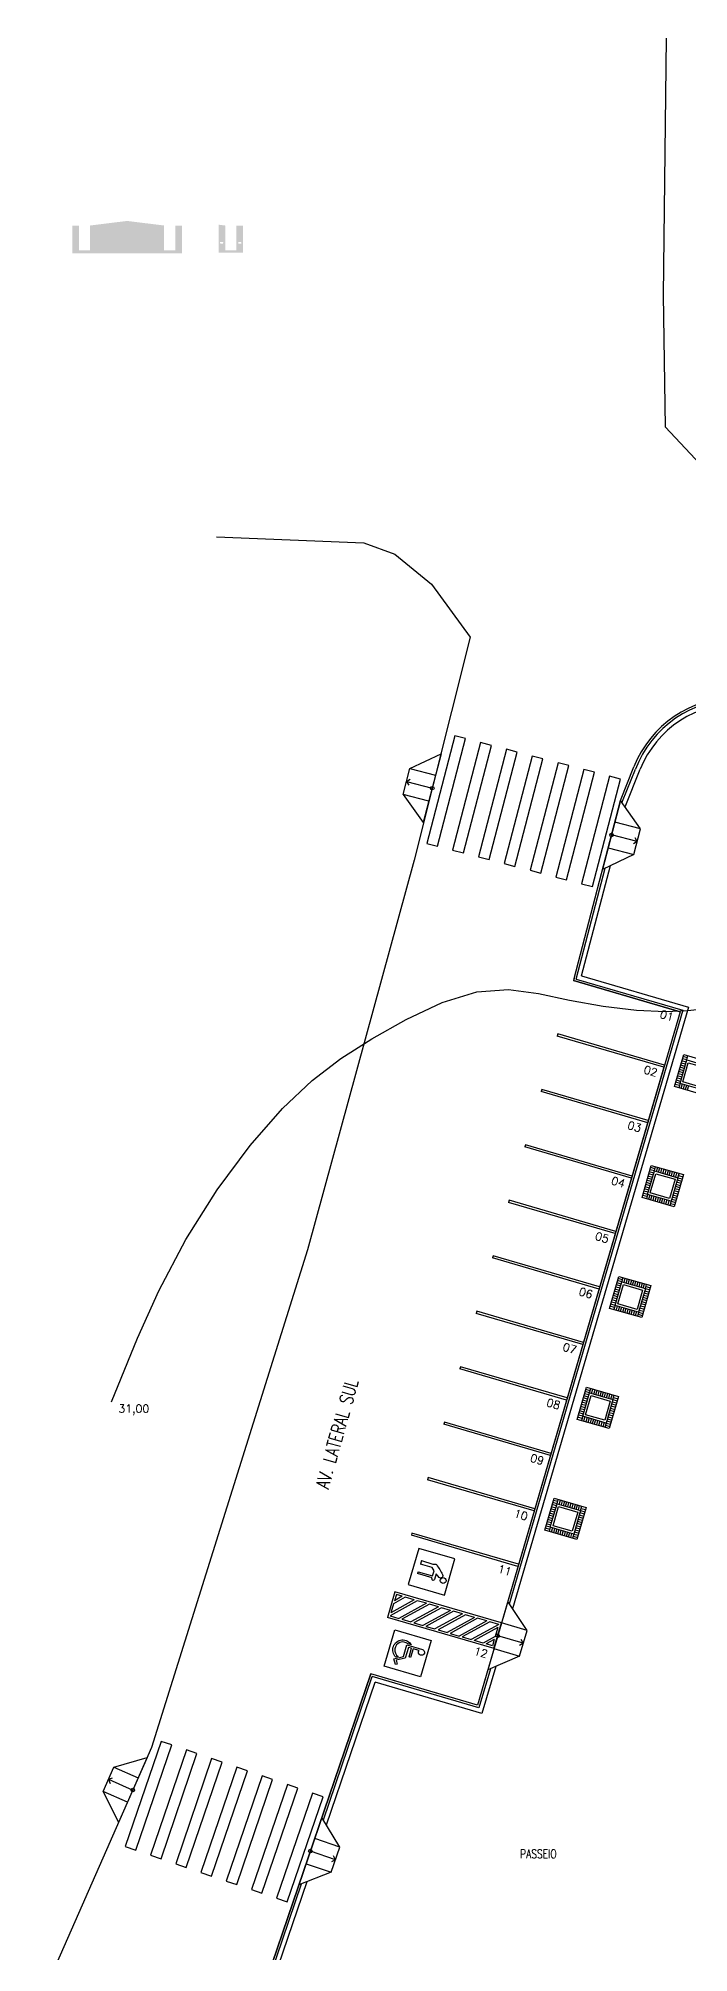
# Model space of a CAD drawing. Header units: inches. Extents: x 462047 to 462370, y 9198028 to 9198209.
# Drawn here: x 462101.7 to 462131, y 9198122.9 to 9198209 of the extents above; entities that cross this region are included whole.
import ezdxf
from ezdxf.enums import TextEntityAlignment as Align

# ---------------------------------------------------------------- set-up
doc = ezdxf.new("R2010")
doc.units = ezdxf.units.IN
doc.header["$MEASUREMENT"] = 0
doc.linetypes.add('CONTINU', pattern=[0])
doc.linetypes.add('CONTINUO', pattern=[0])
for name, color, linetype in [('I-AGUA QUENTE', 190, 'Continuous'), ('I-ARQ', 8, 'Continuous'), ('I-CURVANIVEL', 55, 'CONTINU'), ('I-NORMO_ARQ', 8, 'Continuous')]:
    doc.layers.add(name, color=color, linetype=linetype)
doc.styles.add('COTA200', font='ROMANS.SHX')
doc.styles.add('COTA250', font='ROMANS.SHX')
doc.styles.add('ROMANS', font='romans.shx', dxfattribs={"width": 0.75, "height": 0.1})
pattern_1 = [(45, (0, 0), (4e-19, 0.00353553390593274), [0.0025, -0.0025]), (45, (-0.000663, 0.000663), (4e-19, 0.00353553390593274), [0.0025, -0.0025]), (45, (-0.0013258, 0.0013258), (4e-19, 0.00353553390593274), [0.0025, -0.0025]), (135, (-0.0013258, 0.0017678), (-0.00353553390593274, 7e-19), [0.0025, -0.0025]), (135, (-0.000663, 0.0024307), (-0.00353553390593274, 7e-19), [0.0025, -0.0025]), (135, (2e-19, 0.0030936), (-0.00353553390593274, 7e-19), [0.0025, -0.0025])]

# ---------------------------------------------------------------- blocks, each defined once
blk = doc.blocks.new('MARACANAÚ')
at = {"layer": 'I-ARQ'}
for p, q in [((543209.883, 9574048.015), (543210.298, 9574049.456)), ((543209.883, 9574048.015), (543210.298, 9574049.456)), ((543210.13, 9574048.152), (543210.435, 9574049.209)), ((543210.254, 9574048.22), (543210.503, 9574049.085)), ((543211.739, 9574049.041), (543211.324, 9574047.6)), ((543211.739, 9574049.041), (543211.324, 9574047.6)), ((543206.351, 9574043.419), (543207.756, 9574048.223)), ((543207.756, 9574048.223), (543234.822, 9574040.308)), ((543210.13, 9574048.152), (543209.938, 9574048.207)), ((543210.034, 9574048.18), (543209.979, 9574047.987)), ((543210.13, 9574048.152), (543210.075, 9574047.96)), ((543211.187, 9574047.847), (543210.13, 9574048.152)), ((543210.226, 9574048.124), (543210.171, 9574047.932)), ((543211.119, 9574047.971), (543210.254, 9574048.22)), ((543211.368, 9574048.836), (543211.119, 9574047.971)), ((543211.492, 9574048.904), (543211.187, 9574047.847)), ((543211.27, 9574048.135), (543211.463, 9574048.08)), ((543211.298, 9574048.231), (543211.49, 9574048.176)), ((543206.488, 9574043.176), (543207.891, 9574047.975)), ((543206.556, 9574043.052), (543207.959, 9574047.851)), ((543207.959, 9574047.851), (543206.556, 9574043.052)), ((543207.891, 9574047.975), (543234.606, 9574040.163)), ((543207.959, 9574047.851), (543239.153, 9574038.729)), ((543211.324, 9574047.6), (543209.883, 9574048.015)), ((543211.324, 9574047.6), (543209.883, 9574048.015)), ((543210.322, 9574048.096), (543210.267, 9574047.904)), ((543210.419, 9574048.069), (543210.363, 9574047.877)), ((543210.515, 9574048.041), (543210.459, 9574047.849)), ((543210.611, 9574048.013), (543210.555, 9574047.821)), ((543210.707, 9574047.986), (543210.651, 9574047.793)), ((543210.803, 9574047.958), (543210.748, 9574047.766)), ((543210.899, 9574047.93), (543210.844, 9574047.738)), ((543210.995, 9574047.903), (543210.94, 9574047.71)), ((543211.091, 9574047.875), (543211.036, 9574047.683)), ((543211.187, 9574047.847), (543211.132, 9574047.655)), ((543211.187, 9574047.847), (543211.379, 9574047.792)), ((543211.215, 9574047.943), (543211.407, 9574047.888)), ((543211.283, 9574047.819), (543211.228, 9574047.627)), ((543211.243, 9574048.039), (543211.435, 9574047.984)), ((543214.874, 9574046.556), (543215.289, 9574047.997)), ((543214.874, 9574046.556), (543215.289, 9574047.997)), ((543215.287, 9574047.269), (543215.095, 9574047.324)), ((543215.287, 9574047.269), (543215.095, 9574047.324)), ((543215.121, 9574046.692), (543215.426, 9574047.749)), ((543215.121, 9574046.692), (543215.426, 9574047.749)), ((543215.315, 9574047.365), (543215.123, 9574047.42)), ((543215.343, 9574047.461), (543215.151, 9574047.516)), ((543215.371, 9574047.557), (543215.178, 9574047.612)), ((543215.398, 9574047.653), (543215.206, 9574047.709)), ((543215.426, 9574047.749), (543215.234, 9574047.805)), ((543215.245, 9574046.761), (543215.494, 9574047.625)), ((543215.289, 9574047.997), (543216.73, 9574047.581)), ((543215.289, 9574047.997), (543216.73, 9574047.581)), ((543215.33, 9574047.777), (543215.385, 9574047.969)), ((543215.426, 9574047.749), (543215.481, 9574047.941)), ((543215.426, 9574047.749), (543216.483, 9574047.445)), ((543215.426, 9574047.749), (543216.483, 9574047.445)), ((543215.494, 9574047.625), (543216.359, 9574047.376)), ((543215.522, 9574047.722), (543215.577, 9574047.914)), ((543215.618, 9574047.694), (543215.673, 9574047.886)), ((543215.714, 9574047.666), (543215.77, 9574047.858)), ((543215.81, 9574047.638), (543215.866, 9574047.831)), ((543215.906, 9574047.611), (543215.962, 9574047.803)), ((543216.002, 9574047.583), (543216.058, 9574047.775)), ((543216.099, 9574047.555), (543216.154, 9574047.748)), ((543216.359, 9574047.376), (543216.11, 9574046.511)), ((543216.483, 9574047.445), (543216.178, 9574046.388)), ((543216.483, 9574047.445), (543216.178, 9574046.388)), ((543216.195, 9574047.528), (543216.25, 9574047.72)), ((543216.291, 9574047.5), (543216.346, 9574047.692)), ((543216.73, 9574047.581), (543216.315, 9574046.14)), ((543216.73, 9574047.581), (543216.315, 9574046.14)), ((543216.387, 9574047.472), (543216.442, 9574047.664)), ((543216.427, 9574047.252), (543216.62, 9574047.197)), ((543216.455, 9574047.349), (543216.647, 9574047.293)), ((543216.483, 9574047.445), (543216.538, 9574047.637)), ((543216.483, 9574047.445), (543216.675, 9574047.389)), ((543216.579, 9574047.417), (543216.634, 9574047.609)), ((543210.359, 9574047.149), (543208.956, 9574042.35)), ((543210.455, 9574047.121), (543209.052, 9574042.322)), ((543210.352, 9574047.152), (543239.153, 9574038.729)), ((543210.359, 9574047.149), (543210.455, 9574047.121)), ((543212.854, 9574046.42), (543211.451, 9574041.621)), ((543212.95, 9574046.392), (543211.547, 9574041.593)), ((543216.315, 9574046.14), (543214.874, 9574046.556)), ((543216.315, 9574046.14), (543214.874, 9574046.556)), ((543215.121, 9574046.692), (543214.929, 9574046.748)), ((543215.149, 9574046.788), (543214.957, 9574046.844)), ((543215.025, 9574046.72), (543214.97, 9574046.528)), ((543215.177, 9574046.884), (543214.984, 9574046.94)), ((543215.204, 9574046.981), (543215.012, 9574047.036)), ((543215.232, 9574047.077), (543215.04, 9574047.132)), ((543215.121, 9574046.692), (543215.066, 9574046.5)), ((543215.26, 9574047.173), (543215.068, 9574047.228)), ((543216.178, 9574046.388), (543215.121, 9574046.692)), ((543216.178, 9574046.388), (543215.121, 9574046.692)), ((543215.217, 9574046.665), (543215.162, 9574046.472)), ((543216.11, 9574046.511), (543215.245, 9574046.761)), ((543215.313, 9574046.637), (543215.258, 9574046.445)), ((543215.41, 9574046.609), (543215.354, 9574046.417)), ((543215.506, 9574046.582), (543215.45, 9574046.389)), ((543215.602, 9574046.554), (543215.546, 9574046.362)), ((543215.698, 9574046.526), (543215.642, 9574046.334)), ((543215.794, 9574046.498), (543215.738, 9574046.306)), ((543215.89, 9574046.471), (543215.835, 9574046.279)), ((543215.986, 9574046.443), (543215.931, 9574046.251)), ((543216.082, 9574046.415), (543216.027, 9574046.223)), ((543216.178, 9574046.388), (543216.123, 9574046.195)), ((543216.178, 9574046.388), (543216.37, 9574046.332)), ((543216.206, 9574046.484), (543216.398, 9574046.428)), ((543216.234, 9574046.58), (543216.426, 9574046.524)), ((543216.261, 9574046.676), (543216.453, 9574046.621)), ((543216.289, 9574046.772), (543216.481, 9574046.717)), ((543216.317, 9574046.868), (543216.509, 9574046.813)), ((543216.344, 9574046.964), (543216.537, 9574046.909)), ((543216.344, 9574046.964), (543216.537, 9574046.909)), ((543216.372, 9574047.06), (543216.564, 9574047.005)), ((543216.4, 9574047.156), (543216.592, 9574047.101)), ((543219.865, 9574045.096), (543220.28, 9574046.537)), ((543219.865, 9574045.096), (543220.28, 9574046.537)), ((543220.28, 9574046.537), (543221.721, 9574046.122)), ((543220.28, 9574046.537), (543221.721, 9574046.122)), ((543220.321, 9574046.317), (543220.376, 9574046.51)), ((543220.417, 9574046.29), (543220.472, 9574046.482)), ((543220.513, 9574046.262), (543220.568, 9574046.454)), ((543220.609, 9574046.234), (543220.664, 9574046.427)), ((543220.705, 9574046.207), (543220.761, 9574046.399)), ((543215.35, 9574045.69), (543213.947, 9574040.891)), ((543215.35, 9574045.69), (543213.947, 9574040.891)), ((543215.446, 9574045.662), (543214.043, 9574040.863)), ((543215.446, 9574045.662), (543214.043, 9574040.863)), ((543216.274, 9574046.36), (543216.219, 9574046.168)), ((543220.195, 9574045.521), (543220.003, 9574045.576)), ((543220.223, 9574045.617), (543220.031, 9574045.673)), ((543220.251, 9574045.713), (543220.059, 9574045.769)), ((543220.278, 9574045.809), (543220.086, 9574045.865)), ((543220.278, 9574045.809), (543220.086, 9574045.865)), ((543220.112, 9574045.233), (543220.417, 9574046.29)), ((543220.112, 9574045.233), (543220.417, 9574046.29)), ((543220.306, 9574045.905), (543220.114, 9574045.961)), ((543220.334, 9574046.002), (543220.142, 9574046.057)), ((543220.362, 9574046.098), (543220.169, 9574046.153)), ((543220.389, 9574046.194), (543220.197, 9574046.249)), ((543220.417, 9574046.29), (543220.225, 9574046.345)), ((543220.236, 9574045.301), (543220.485, 9574046.166)), ((543220.417, 9574046.29), (543221.474, 9574045.985)), ((543220.417, 9574046.29), (543221.474, 9574045.985)), ((543220.485, 9574046.166), (543221.35, 9574045.917)), ((543220.801, 9574046.179), (543220.857, 9574046.371)), ((543220.897, 9574046.151), (543220.953, 9574046.343)), ((543220.993, 9574046.124), (543221.049, 9574046.316)), ((543221.09, 9574046.096), (543221.145, 9574046.288)), ((543221.35, 9574045.917), (543221.101, 9574045.052)), ((543221.474, 9574045.985), (543221.169, 9574044.928)), ((543221.474, 9574045.985), (543221.169, 9574044.928)), ((543221.186, 9574046.068), (543221.241, 9574046.26)), ((543221.282, 9574046.041), (543221.337, 9574046.233)), ((543221.721, 9574046.122), (543221.306, 9574044.681)), ((543221.721, 9574046.122), (543221.306, 9574044.681)), ((543221.363, 9574045.601), (543221.555, 9574045.545)), ((543221.378, 9574046.013), (543221.433, 9574046.205)), ((543221.391, 9574045.697), (543221.583, 9574045.641)), ((543221.418, 9574045.793), (543221.611, 9574045.738)), ((543221.446, 9574045.889), (543221.638, 9574045.834)), ((543221.474, 9574045.985), (543221.529, 9574046.177)), ((543221.474, 9574045.985), (543221.666, 9574045.93)), ((543221.57, 9574045.957), (543221.625, 9574046.15)), ((543197.489, 9574045.163), (543197.363, 9574044.679)), ((543197.363, 9574044.679), (543202.201, 9574043.419)), ((543202.327, 9574043.902), (543197.489, 9574045.163)), ((543217.845, 9574044.96), (543216.442, 9574040.161)), ((543217.941, 9574044.932), (543216.538, 9574040.133)), ((543221.306, 9574044.681), (543219.865, 9574045.096)), ((543221.306, 9574044.681), (543219.865, 9574045.096)), ((543220.112, 9574045.233), (543219.92, 9574045.288)), ((543220.14, 9574045.329), (543219.948, 9574045.384)), ((543220.016, 9574045.261), (543219.961, 9574045.068)), ((543220.168, 9574045.425), (543219.975, 9574045.48)), ((543220.112, 9574045.233), (543220.057, 9574045.041)), ((543221.169, 9574044.928), (543220.112, 9574045.233)), ((543221.169, 9574044.928), (543220.112, 9574045.233)), ((543220.208, 9574045.205), (543220.153, 9574045.013)), ((543221.101, 9574045.052), (543220.236, 9574045.301)), ((543220.304, 9574045.177), (543220.249, 9574044.985)), ((543220.401, 9574045.15), (543220.345, 9574044.958)), ((543220.497, 9574045.122), (543220.441, 9574044.93)), ((543220.593, 9574045.094), (543220.537, 9574044.902)), ((543220.689, 9574045.067), (543220.633, 9574044.874)), ((543220.785, 9574045.039), (543220.729, 9574044.847)), ((543220.881, 9574045.011), (543220.826, 9574044.819)), ((543220.977, 9574044.984), (543220.922, 9574044.791)), ((543221.073, 9574044.956), (543221.018, 9574044.764)), ((543221.169, 9574044.928), (543221.114, 9574044.736)), ((543221.169, 9574044.928), (543221.361, 9574044.873)), ((543221.197, 9574045.024), (543221.389, 9574044.969)), ((543221.265, 9574044.9), (543221.21, 9574044.708)), ((543221.225, 9574045.12), (543221.417, 9574045.065)), ((543221.252, 9574045.216), (543221.444, 9574045.161)), ((543221.28, 9574045.313), (543221.472, 9574045.257)), ((543221.308, 9574045.409), (543221.5, 9574045.353)), ((543221.335, 9574045.505), (543221.528, 9574045.449)), ((543221.335, 9574045.505), (543221.528, 9574045.449)), ((543224.856, 9574043.637), (543225.271, 9574045.078)), ((543224.856, 9574043.637), (543225.271, 9574045.078)), ((543225.103, 9574043.773), (543225.408, 9574044.83)), ((543225.103, 9574043.773), (543225.408, 9574044.83)), ((543225.352, 9574044.638), (543225.16, 9574044.693)), ((543225.38, 9574044.734), (543225.188, 9574044.79)), ((543225.408, 9574044.83), (543225.216, 9574044.886)), ((543225.227, 9574043.842), (543225.476, 9574044.706)), ((543225.271, 9574045.078), (543226.712, 9574044.662)), ((543225.271, 9574045.078), (543226.712, 9574044.662)), ((543225.312, 9574044.858), (543225.367, 9574045.05)), ((543225.408, 9574044.83), (543225.463, 9574045.022)), ((543225.408, 9574044.83), (543226.465, 9574044.526)), ((543225.408, 9574044.83), (543226.465, 9574044.526)), ((543225.476, 9574044.706), (543226.341, 9574044.457)), ((543225.504, 9574044.803), (543225.559, 9574044.995)), ((543225.6, 9574044.775), (543225.655, 9574044.967)), ((543225.696, 9574044.747), (543225.752, 9574044.939)), ((543225.792, 9574044.719), (543225.848, 9574044.912)), ((543225.888, 9574044.692), (543225.944, 9574044.884)), ((543225.984, 9574044.664), (543226.04, 9574044.856)), ((543226.08, 9574044.636), (543226.136, 9574044.829)), ((543226.177, 9574044.609), (543226.232, 9574044.801)), ((543226.273, 9574044.581), (543226.328, 9574044.773)), ((543226.369, 9574044.553), (543226.424, 9574044.745)), ((543226.465, 9574044.526), (543226.52, 9574044.718)), ((543226.561, 9574044.498), (543226.616, 9574044.69)), ((543197.186, 9574044.002), (543197.06, 9574043.518)), ((543202.025, 9574042.741), (543197.186, 9574044.002)), ((543202.201, 9574043.419), (543202.327, 9574043.902)), ((543220.341, 9574044.23), (543218.938, 9574039.431)), ((543220.437, 9574044.202), (543219.033, 9574039.403)), ((543225.103, 9574043.773), (543224.911, 9574043.829)), ((543225.131, 9574043.869), (543224.939, 9574043.925)), ((543225.159, 9574043.965), (543224.966, 9574044.021)), ((543225.186, 9574044.062), (543224.994, 9574044.117)), ((543225.214, 9574044.158), (543225.022, 9574044.213)), ((543225.242, 9574044.254), (543225.05, 9574044.309)), ((543225.269, 9574044.35), (543225.077, 9574044.405)), ((543225.269, 9574044.35), (543225.077, 9574044.405)), ((543225.297, 9574044.446), (543225.105, 9574044.501)), ((543225.325, 9574044.542), (543225.133, 9574044.597)), ((543226.092, 9574043.592), (543225.227, 9574043.842)), ((543226.341, 9574044.457), (543226.092, 9574043.592)), ((543226.465, 9574044.526), (543226.16, 9574043.469)), ((543226.465, 9574044.526), (543226.16, 9574043.469)), ((543226.271, 9574043.853), (543226.463, 9574043.798)), ((543226.712, 9574044.662), (543226.297, 9574043.221)), ((543226.712, 9574044.662), (543226.297, 9574043.221)), ((543226.299, 9574043.949), (543226.491, 9574043.894)), ((543226.326, 9574044.045), (543226.519, 9574043.99)), ((543226.326, 9574044.045), (543226.519, 9574043.99)), ((543226.354, 9574044.141), (543226.546, 9574044.086)), ((543226.382, 9574044.237), (543226.574, 9574044.182)), ((543226.409, 9574044.333), (543226.602, 9574044.278)), ((543226.437, 9574044.43), (543226.629, 9574044.374)), ((543226.465, 9574044.526), (543226.657, 9574044.47)), ((543197.06, 9574043.518), (543201.898, 9574042.257)), ((543206.46, 9574043.08), (543206.556, 9574043.052)), ((543222.836, 9574043.501), (543221.433, 9574038.702)), ((543222.932, 9574043.473), (543221.529, 9574038.674)), ((543226.297, 9574043.221), (543224.856, 9574043.637)), ((543226.297, 9574043.221), (543224.856, 9574043.637)), ((543225.007, 9574043.801), (543224.952, 9574043.609)), ((543225.103, 9574043.773), (543225.048, 9574043.581)), ((543226.16, 9574043.469), (543225.103, 9574043.773)), ((543226.16, 9574043.469), (543225.103, 9574043.773)), ((543225.199, 9574043.746), (543225.144, 9574043.553)), ((543225.295, 9574043.718), (543225.24, 9574043.526)), ((543225.391, 9574043.69), (543225.336, 9574043.498)), ((543225.488, 9574043.663), (543225.432, 9574043.47)), ((543225.584, 9574043.635), (543225.528, 9574043.443)), ((543225.68, 9574043.607), (543225.624, 9574043.415)), ((543225.776, 9574043.579), (543225.72, 9574043.387)), ((543225.872, 9574043.552), (543225.817, 9574043.36)), ((543225.968, 9574043.524), (543225.913, 9574043.332)), ((543226.064, 9574043.496), (543226.009, 9574043.304)), ((543226.16, 9574043.469), (543226.105, 9574043.276)), ((543226.16, 9574043.469), (543226.352, 9574043.413)), ((543226.188, 9574043.565), (543226.38, 9574043.509)), ((543226.256, 9574043.441), (543226.201, 9574043.249)), ((543226.216, 9574043.661), (543226.408, 9574043.605)), ((543226.243, 9574043.757), (543226.435, 9574043.702)), ((543229.847, 9574042.177), (543230.262, 9574043.618)), ((543229.847, 9574042.177), (543230.262, 9574043.618)), ((543230.26, 9574042.89), (543230.068, 9574042.946)), ((543230.26, 9574042.89), (543230.068, 9574042.946)), ((543230.094, 9574042.314), (543230.399, 9574043.371)), ((543230.094, 9574042.314), (543230.399, 9574043.371)), ((543230.288, 9574042.986), (543230.096, 9574043.042)), ((543230.316, 9574043.083), (543230.124, 9574043.138)), ((543230.343, 9574043.179), (543230.151, 9574043.234)), ((543230.371, 9574043.275), (543230.179, 9574043.33)), ((543230.399, 9574043.371), (543230.207, 9574043.426)), ((543230.218, 9574042.382), (543230.467, 9574043.247)), ((543230.262, 9574043.618), (543231.703, 9574043.203)), ((543230.262, 9574043.618), (543231.703, 9574043.203)), ((543230.303, 9574043.398), (543230.358, 9574043.591)), ((543230.399, 9574043.371), (543230.454, 9574043.563)), ((543230.399, 9574043.371), (543231.456, 9574043.066)), ((543230.399, 9574043.371), (543231.456, 9574043.066)), ((543230.467, 9574043.247), (543231.332, 9574042.998)), ((543230.495, 9574043.343), (543230.55, 9574043.535)), ((543230.591, 9574043.315), (543230.646, 9574043.508)), ((543230.687, 9574043.288), (543230.743, 9574043.48)), ((543230.783, 9574043.26), (543230.839, 9574043.452)), ((543230.879, 9574043.232), (543230.935, 9574043.424)), ((543230.975, 9574043.205), (543231.031, 9574043.397)), ((543231.071, 9574043.177), (543231.127, 9574043.369)), ((543231.332, 9574042.998), (543231.083, 9574042.133)), ((543231.456, 9574043.066), (543231.151, 9574042.009)), ((543231.456, 9574043.066), (543231.151, 9574042.009)), ((543231.168, 9574043.149), (543231.223, 9574043.341)), ((543231.264, 9574043.122), (543231.319, 9574043.314)), ((543231.703, 9574043.203), (543231.288, 9574041.762)), ((543231.703, 9574043.203), (543231.288, 9574041.762)), ((543231.36, 9574043.094), (543231.415, 9574043.286)), ((543231.428, 9574042.97), (543231.62, 9574042.915)), ((543231.456, 9574043.066), (543231.511, 9574043.258)), ((543231.456, 9574043.066), (543231.648, 9574043.011)), ((543231.552, 9574043.038), (543231.607, 9574043.231)), ((543196.884, 9574042.841), (543196.757, 9574042.357)), ((543196.757, 9574042.357), (543201.596, 9574041.096)), ((543201.722, 9574041.58), (543196.884, 9574042.841)), ((543201.898, 9574042.257), (543202.025, 9574042.741)), ((543208.956, 9574042.35), (543209.052, 9574042.322)), ((543225.332, 9574042.771), (543223.928, 9574037.972)), ((543225.428, 9574042.743), (543224.024, 9574037.944)), ((543231.288, 9574041.762), (543229.847, 9574042.177)), ((543231.288, 9574041.762), (543229.847, 9574042.177)), ((543230.094, 9574042.314), (543229.902, 9574042.369)), ((543230.122, 9574042.41), (543229.93, 9574042.465)), ((543229.998, 9574042.342), (543229.943, 9574042.149)), ((543230.15, 9574042.506), (543229.957, 9574042.561)), ((543230.177, 9574042.602), (543229.985, 9574042.657)), ((543230.205, 9574042.698), (543230.013, 9574042.754)), ((543230.094, 9574042.314), (543230.039, 9574042.122)), ((543230.233, 9574042.794), (543230.041, 9574042.85)), ((543231.151, 9574042.009), (543230.094, 9574042.314)), ((543231.151, 9574042.009), (543230.094, 9574042.314)), ((543230.19, 9574042.286), (543230.135, 9574042.094)), ((543231.083, 9574042.133), (543230.218, 9574042.382)), ((543230.286, 9574042.258), (543230.231, 9574042.066)), ((543230.382, 9574042.231), (543230.327, 9574042.039)), ((543230.479, 9574042.203), (543230.423, 9574042.011)), ((543230.575, 9574042.175), (543230.519, 9574041.983)), ((543230.671, 9574042.148), (543230.615, 9574041.955)), ((543230.767, 9574042.12), (543230.711, 9574041.928)), ((543230.863, 9574042.092), (543230.808, 9574041.9)), ((543231.179, 9574042.105), (543231.371, 9574042.05)), ((543231.207, 9574042.201), (543231.399, 9574042.146)), ((543231.234, 9574042.297), (543231.426, 9574042.242)), ((543231.262, 9574042.394), (543231.454, 9574042.338)), ((543231.29, 9574042.49), (543231.482, 9574042.434)), ((543231.317, 9574042.586), (543231.51, 9574042.53)), ((543231.317, 9574042.586), (543231.51, 9574042.53)), ((543231.345, 9574042.682), (543231.537, 9574042.626)), ((543231.373, 9574042.778), (543231.565, 9574042.722)), ((543231.4, 9574042.874), (543231.593, 9574042.819)), ((543196.581, 9574041.68), (543196.455, 9574041.196)), ((543201.419, 9574040.419), (543196.581, 9574041.68)), ((543201.596, 9574041.096), (543201.722, 9574041.58)), ((543211.451, 9574041.621), (543211.547, 9574041.593)), ((543227.827, 9574042.041), (543226.424, 9574037.242)), ((543227.923, 9574042.013), (543226.52, 9574037.214)), ((543230.323, 9574041.311), (543228.919, 9574036.512)), ((543230.419, 9574041.283), (543229.015, 9574036.484)), ((543230.959, 9574042.065), (543230.904, 9574041.872)), ((543231.055, 9574042.037), (543231, 9574041.845)), ((543231.151, 9574042.009), (543231.096, 9574041.817)), ((543231.151, 9574042.009), (543231.343, 9574041.954)), ((543231.247, 9574041.981), (543231.192, 9574041.789)), ((543196.278, 9574040.518), (543196.152, 9574040.035)), ((543201.117, 9574039.258), (543196.278, 9574040.518)), ((543196.455, 9574041.196), (543201.293, 9574039.935)), ((543201.293, 9574039.935), (543201.419, 9574040.419)), ((543213.947, 9574040.891), (543214.043, 9574040.863)), ((543213.947, 9574040.891), (543214.043, 9574040.863)), ((543232.818, 9574040.582), (543231.415, 9574035.783)), ((543232.914, 9574040.554), (543231.511, 9574035.755)), ((543196.152, 9574040.035), (543200.991, 9574038.774)), ((543216.442, 9574040.161), (543216.538, 9574040.133)), ((543235.458, 9574039.812), (543234.054, 9574035.011)), ((543235.526, 9574039.686), (543235.407, 9574039.281)), ((543236.61, 9574039.473), (543235.458, 9574039.81)), ((543235.526, 9574039.688), (543236.206, 9574038.448)), ((543235.526, 9574039.686), (543235.528, 9574039.685)), ((543235.664, 9574039.645), (543236.071, 9574039.526)), ((543235.664, 9574039.645), (543236.245, 9574038.584)), ((543236.071, 9574039.526), (543236.364, 9574038.991)), ((543237.414, 9574039.551), (543239.525, 9574038.933)), ((543195.976, 9574039.357), (543195.85, 9574038.873)), ((543195.85, 9574038.873), (543200.688, 9574037.613)), ((543200.814, 9574038.096), (543195.976, 9574039.357)), ((543200.991, 9574038.774), (543201.117, 9574039.258)), ((543218.938, 9574039.431), (543219.033, 9574039.403)), ((543221.433, 9574038.702), (543221.529, 9574038.674)), ((543236.61, 9574039.476), (543235.206, 9574034.674)), ((543235.368, 9574039.145), (543235.249, 9574038.738)), ((543235.249, 9574038.738), (543235.928, 9574037.498)), ((543235.368, 9574039.145), (543236.047, 9574037.905)), ((543235.407, 9574039.281), (543236.087, 9574038.041)), ((543236.207, 9574039.487), (543236.486, 9574039.405)), ((543236.207, 9574039.487), (543236.404, 9574039.126)), ((543236.364, 9574038.991), (543236.245, 9574038.584)), ((543236.486, 9574039.405), (543236.404, 9574039.126)), ((543237.517, 9574039.312), (543239.277, 9574038.797)), ((543239.153, 9574038.729), (543237.75, 9574033.93)), ((543239.153, 9574038.729), (543237.75, 9574033.93)), ((543239.277, 9574038.797), (543237.873, 9574033.994)), ((543239.153, 9574038.729), (543238.005, 9574034.804)), ((543239.525, 9574038.933), (543238.118, 9574034.121)), ((543195.673, 9574038.196), (543195.547, 9574037.712)), ((543200.512, 9574036.935), (543195.673, 9574038.196)), ((543200.688, 9574037.613), (543200.814, 9574038.096)), ((543223.928, 9574037.972), (543224.024, 9574037.944)), ((543235.05, 9574038.059), (543234.931, 9574037.652)), ((543235.05, 9574038.059), (543235.729, 9574036.819)), ((543235.209, 9574038.602), (543235.09, 9574038.195)), ((543235.09, 9574038.195), (543235.769, 9574036.955)), ((543235.209, 9574038.602), (543235.888, 9574037.362)), ((543235.928, 9574037.498), (543236.047, 9574037.905)), ((543236.087, 9574038.041), (543236.206, 9574038.448)), ((543195.547, 9574037.712), (543200.386, 9574036.451)), ((543200.386, 9574036.451), (543200.512, 9574036.935)), ((543226.424, 9574037.242), (543226.52, 9574037.214)), ((543232.58, 9574037.718), (543232.103, 9574036.086)), ((543234.212, 9574037.241), (543232.58, 9574037.718)), ((543233.734, 9574035.609), (543234.212, 9574037.241)), ((543234.733, 9574036.974), (543234.614, 9574036.566)), ((543234.733, 9574036.974), (543235.412, 9574035.733)), ((543234.891, 9574037.517), (543234.772, 9574037.109)), ((543234.772, 9574037.109), (543235.451, 9574035.869)), ((543234.891, 9574037.517), (543235.57, 9574036.276)), ((543234.931, 9574037.652), (543235.61, 9574036.412)), ((543235.769, 9574036.955), (543235.888, 9574037.362)), ((543228.919, 9574036.512), (543229.015, 9574036.484)), ((543232.103, 9574036.086), (543233.734, 9574035.609)), ((543232.647, 9574036.211), (543232.809, 9574036.163)), ((543233.152, 9574036.063), (543233.237, 9574036.038)), ((543234.574, 9574036.431), (543234.455, 9574036.023)), ((543234.574, 9574036.431), (543235.253, 9574035.19)), ((543234.614, 9574036.566), (543235.293, 9574035.326)), ((543235.451, 9574035.869), (543235.57, 9574036.276)), ((543235.61, 9574036.412), (543235.729, 9574036.819)), ((543235.774, 9574035.012), (543236.252, 9574036.644)), ((543236.252, 9574036.644), (543237.883, 9574036.167)), ((543237.883, 9574036.167), (543237.406, 9574034.535)), ((543231.415, 9574035.783), (543231.511, 9574035.755)), ((543234.256, 9574035.345), (543234.179, 9574035.079)), ((543234.256, 9574035.345), (543234.46, 9574034.997)), ((543234.415, 9574035.888), (543234.296, 9574035.48)), ((543234.296, 9574035.48), (543234.595, 9574034.957)), ((543234.415, 9574035.888), (543235.003, 9574034.838)), ((543234.455, 9574036.023), (543235.138, 9574034.798)), ((543235.138, 9574034.798), (543235.253, 9574035.19)), ((543235.293, 9574035.326), (543235.412, 9574035.733)), ((543234.054, 9574035.011), (543235.206, 9574034.674)), ((543234.179, 9574035.079), (543234.46, 9574034.997)), ((543234.595, 9574034.957), (543235.003, 9574034.838)), ((543237.406, 9574034.535), (543235.774, 9574035.012)), ((543237.75, 9574033.93), (543253.692, 9574028.49)), ((543244.54, 9574031.93), (543238.118, 9574034.121)), ((543243.274, 9574031.782), (543243.113, 9574031.308)), ((543248.006, 9574030.165), (543243.274, 9574031.782)), ((543243.113, 9574031.308), (543247.844, 9574029.692)), ((543253.527, 9574028.863), (543247.095, 9574031.058)), ((543242.886, 9574030.646), (543242.725, 9574030.173)), ((543242.725, 9574030.173), (543247.456, 9574028.557)), ((543247.618, 9574029.03), (543242.886, 9574030.646)), ((543253.637, 9574028.614), (543247.189, 9574030.815)), ((543247.844, 9574029.692), (543248.006, 9574030.165)), ((543242.499, 9574029.51), (543242.337, 9574029.037)), ((543247.23, 9574027.894), (543242.499, 9574029.51)), ((543242.111, 9574028.375), (543241.949, 9574027.902)), ((543246.842, 9574026.759), (543242.111, 9574028.375)), ((543242.337, 9574029.037), (543247.069, 9574027.421)), ((543247.456, 9574028.557), (543247.618, 9574029.03)), ((543241.949, 9574027.902), (543246.681, 9574026.285)), ((543247.069, 9574027.421), (543247.23, 9574027.894)), ((543241.723, 9574027.239), (543241.561, 9574026.766)), ((543241.561, 9574026.766), (543246.293, 9574025.15)), ((543246.454, 9574025.623), (543241.723, 9574027.239)), ((543246.681, 9574026.285), (543246.842, 9574026.759)), ((543241.335, 9574026.104), (543241.173, 9574025.631)), ((543246.066, 9574024.487), (543241.335, 9574026.104)), ((543240.947, 9574024.968), (543240.785, 9574024.495)), ((543245.679, 9574023.352), (543240.947, 9574024.968)), ((543241.173, 9574025.631), (543245.905, 9574024.014)), ((543246.293, 9574025.15), (543246.454, 9574025.623)), ((543240.785, 9574024.495), (543245.517, 9574022.879)), ((543245.905, 9574024.014), (543246.066, 9574024.487)), ((543245.517, 9574022.879), (543245.679, 9574023.352))]:
    blk.add_line(p, q, dxfattribs=at)
at = {"layer": 'I-ARQ', "linetype": 'CONTINUO'}
for p, q in [((543181.641, 9574047.183), (543183.342, 9574048.777)), ((543164.164, 9574047.224), (543175.723, 9574047.089)), ((543175.723, 9574047.089), (543181.641, 9574047.183)), ((543198.456, 9574045.166), (543196.941, 9574045.773)), ((543198.487, 9574045.261), (543197.047, 9574045.838)), ((543198.746, 9574045.373), (543197.052, 9574046.052)), ((543206.46, 9574043.08), (543198.456, 9574045.166)), ((543198.562, 9574045.242), (543198.487, 9574045.261)), ((543206.351, 9574043.419), (543201.386, 9574044.712)), ((543206.488, 9574043.176), (543201.497, 9574044.477)), ((543188.72, 9574036.66), (543191.102, 9574038.403)), ((543191.102, 9574038.403), (543201.133, 9574035.883)), ((543187.376, 9574035.017), (543188.72, 9574036.66)), ((543201.133, 9574035.883), (543218.675, 9574031.083)), ((543186.862, 9574033.623), (543187.376, 9574035.017)), ((543186.598, 9574026.98), (543186.862, 9574033.623)), ((543253.692, 9574028.49), (543237.75, 9574033.93)), ((543244.318, 9574031.795), (543237.873, 9574033.994)), ((543218.675, 9574031.083), (543241.066, 9574024.058)), ((543241.066, 9574024.058), (543252.632, 9574018.962))]:
    blk.add_line(p, q, dxfattribs=at)
at = {"layer": 'I-ARQ', "linetype": 'Continuous', "ltscale": 3}
for p, q in [((543199.726, 9574046.075), (543198.456, 9574045.166)), ((543199.726, 9574046.075), (543199.424, 9574044.914)), ((543200.888, 9574045.772), (543199.726, 9574046.075)), ((543200.307, 9574045.924), (543200.004, 9574044.762)), ((543200.307, 9574045.924), (543200.134, 9574045.822)), ((543200.307, 9574045.924), (543200.408, 9574045.751)), ((543200.585, 9574044.611), (543200.888, 9574045.772)), ((543200.888, 9574045.772), (543201.553, 9574044.359)), ((543198.456, 9574045.166), (543201.553, 9574044.359)), ((543235.795, 9574040.962), (543234.498, 9574040.091)), ((543235.795, 9574040.962), (543235.458, 9574039.81)), ((543236.946, 9574040.625), (543235.795, 9574040.962)), ((543236.37, 9574040.793), (543236.034, 9574039.641)), ((543236.37, 9574040.793), (543236.195, 9574040.697)), ((543236.37, 9574040.793), (543236.467, 9574040.618)), ((543236.61, 9574039.473), (543236.946, 9574040.625)), ((543236.946, 9574040.625), (543237.569, 9574039.192)), ((543234.498, 9574040.091), (543237.569, 9574039.192)), ((543196.354, 9574037.098), (543199.451, 9574036.291)), ((543197.019, 9574035.685), (543196.354, 9574037.098)), ((543197.019, 9574035.685), (543197.322, 9574036.846)), ((543197.6, 9574035.534), (543197.902, 9574036.695)), ((543198.483, 9574036.544), (543198.18, 9574035.382)), ((543198.18, 9574035.382), (543199.451, 9574036.291)), ((543198.18, 9574035.382), (543197.019, 9574035.685)), ((543197.6, 9574035.534), (543197.498, 9574035.706)), ((543197.6, 9574035.534), (543197.772, 9574035.635)), ((543245.541, 9574032.54), (543244.207, 9574031.727)), ((543245.541, 9574032.54), (543245.153, 9574031.404)), ((543246.676, 9574032.152), (543245.541, 9574032.54)), ((543246.108, 9574032.346), (543245.721, 9574031.21)), ((543246.108, 9574032.346), (543245.929, 9574032.258)), ((543246.108, 9574032.346), (543246.197, 9574032.166)), ((543246.289, 9574031.016), (543246.676, 9574032.152)), ((543246.676, 9574032.152), (543247.235, 9574030.693)), ((543244.207, 9574031.727), (543247.235, 9574030.693)), ((543241.51, 9574023.862), (543244.438, 9574022.572)), ((543241.941, 9574022.361), (543241.51, 9574023.862)), ((543241.941, 9574022.361), (543242.425, 9574023.459)), ((543242.49, 9574022.119), (543242.974, 9574023.217)), ((543243.039, 9574021.877), (543241.941, 9574022.361)), ((543242.49, 9574022.119), (543242.418, 9574022.305)), ((543243.523, 9574022.975), (543243.039, 9574021.877)), ((543243.039, 9574021.877), (543244.438, 9574022.572)), ((543242.49, 9574022.119), (543242.676, 9574022.191))]:
    blk.add_line(p, q, dxfattribs=at)
at = {"layer": 'I-ARQ'}
for points in [[(543232.647, 9574036.211), (543232.809, 9574036.729, 0.152101), (543232.809, 9574036.81, -0.324449), (543232.834, 9574036.884, -0.029904), (543233.281, 9574037.164, -0.842544), (543233.41, 9574037.001), (543233.24, 9574036.871)], [(543233.24, 9574036.871), (543233.499, 9574036.796, -0.9137), (543233.475, 9574036.677), (543233.428, 9574036.691), (543233.237, 9574036.038)]]:
    blk.add_lwpolyline(points, format="xyb", dxfattribs=at)
blk.add_lwpolyline([(543233.152, 9574036.063), (543233.341, 9574036.711), (543233.106, 9574036.78), (543232.957, 9574036.689), (543232.809, 9574036.163)], dxfattribs=at)
for points in [[(543236.988, 9574035.65), (543236.599, 9574035.764), (543236.556, 9574035.62), (543237.038, 9574035.479), (543237.136, 9574035.078), (543237.311, 9574035.121), (543237.332, 9574035.034), (543237.07, 9574034.97), (543236.963, 9574035.407), (543236.445, 9574035.558), (543236.647, 9574036.25, -3.146264), (543236.697, 9574036.102), (543236.619, 9574035.833), (543237.008, 9574035.72)], [(543236.447, 9574035.759), (543236.403, 9574035.61, 1.067989), (543236.967, 9574035.164), (543236.993, 9574035.055, -1.151299)]]:
    blk.add_lwpolyline(points, format="xyb", close=True, dxfattribs=at)
at = {"layer": 'I-ARQ', "linetype": 'Continuous', "ltscale": 3}
for centre in [(543200.004, 9574044.762), (543236.034, 9574039.641), (543197.902, 9574036.695), (543245.721, 9574031.21), (543242.974, 9574023.217)]:
    blk.add_circle(centre, 0.0798, dxfattribs=at)
at = {"layer": 'I-ARQ'}
blk.add_circle((543233.549, 9574037.187), 0.133, dxfattribs=at)
at = {"layer": 'I-ARQ', "linetype": 'CONTINUO'}
for radius, start, end in [(5, 180.70157, 248.15831), (4.9, 179.76021, 249.03522), (4.7, 178.14073, 248.15831)]:
    blk.add_arc((543198.801, 9574050.414), radius, start, end, dxfattribs=at)
at = {"layer": 'I-ARQ', "style": 'COTA250'}
for s, p in [('01', (543208.135, 9574047.258)), ('02', (543210.631, 9574046.528)), ('03', (543213.126, 9574045.798)), ('04', (543215.622, 9574045.069)), ('05', (543218.117, 9574044.339)), ('06', (543220.613, 9574043.609)), ('07', (543223.108, 9574042.879)), ('08', (543225.603, 9574042.15)), ('09', (543228.099, 9574041.42)), ('10', (543230.594, 9574040.69)), ('11', (543233.09, 9574039.96)), ('12', (543236.786, 9574038.883))]:
    blk.add_text(s, height=0.36, rotation=73.69965, dxfattribs=at).set_placement(p, align=Align.MIDDLE_CENTER)
at = {"layer": 'I-NORMO_ARQ', "style": 'ROMANS', "width": 0.75}
blk.add_text('PASSEIO', height=0.4, rotation=90, dxfattribs=at).set_placement((543245.845, 9574041.474), align=Align.MIDDLE_CENTER)
blk.add_text('AV. LATERAL SUL', height=0.6, rotation=164.37587, dxfattribs=at).set_placement((543229.461, 9574032.014, -836))

msp = doc.modelspace()

# ---------------------------------------------------------------- hatches: boundary and pattern name
at = {"layer": 'I-AGUA QUENTE'}
h = msp.add_hatch(dxfattribs=at)
h.set_pattern_fill('EARTH', color=256, scale=0.005, style=0)
h.paths.add_polyline_path([(462107.365, 9198200.58), (462107.365, 9198200.586), (462105.701, 9198200.792), (462104.037, 9198200.586), (462104.037, 9198199.465), (462103.537, 9198199.465), (462103.537, 9198200.58), (462103.234, 9198200.58), (462103.234, 9198199.34), (462108.167, 9198199.34), (462108.167, 9198200.58), (462107.865, 9198200.58), (462107.865, 9198199.465), (462107.365, 9198199.465)])
h.paths.add_polyline_path([(462105.618, 9198199.98), (462105.748, 9198199.98), (462105.748, 9198200.018), (462105.618, 9198200.018)], flags=24)
h.paths.add_polyline_path([(462105.615, 9198200.021), (462105.752, 9198200.021), (462105.752, 9198200.059), (462105.615, 9198200.059)], flags=24)
h.paths.add_polyline_path([(462106.968, 9198200.566), (462107.116, 9198200.548), (462107.12, 9198200.585), (462106.973, 9198200.603)], flags=24)
h.paths.add_polyline_path([(462106.497, 9198200.624), (462106.644, 9198200.606), (462106.649, 9198200.644), (462106.501, 9198200.662)], flags=24)
h.paths.add_polyline_path([(462105.968, 9198200.69), (462106.116, 9198200.672), (462106.12, 9198200.709), (462105.972, 9198200.727)], flags=24)
h.paths.add_polyline_path([(462104.265, 9198200.551), (462104.412, 9198200.57), (462104.408, 9198200.607), (462104.26, 9198200.589)], flags=24)
h.paths.add_polyline_path([(462104.765, 9198200.613), (462104.913, 9198200.632), (462104.908, 9198200.669), (462104.76, 9198200.65)], flags=24)
h.paths.add_polyline_path([(462105.334, 9198200.684), (462105.482, 9198200.702), (462105.477, 9198200.739), (462105.33, 9198200.721)], flags=24)
h.paths.add_polyline_path([(462107.954, 9198199.976), (462108.085, 9198199.976), (462108.085, 9198200.014), (462107.954, 9198200.013)], flags=24)
h.paths.add_polyline_path([(462107.951, 9198200.017), (462108.089, 9198200.017), (462108.089, 9198200.055), (462107.951, 9198200.055)], flags=24)
h.paths.add_polyline_path([(462107.14, 9198199.976), (462107.271, 9198199.976), (462107.271, 9198200.014), (462107.14, 9198200.013)], flags=24)
h.paths.add_polyline_path([(462107.137, 9198200.017), (462107.275, 9198200.017), (462107.275, 9198200.055), (462107.137, 9198200.055)], flags=24)
h.paths.add_polyline_path([(462102.908, 9198199.599), (462103.234, 9198199.599), (462103.234, 9198199.637), (462102.907, 9198199.636)], flags=9)
h.paths.add_polyline_path([(462104.126, 9198199.98), (462104.257, 9198199.98), (462104.257, 9198200.018), (462104.126, 9198200.018)], flags=24)
h.paths.add_polyline_path([(462104.123, 9198200.021), (462104.261, 9198200.021), (462104.261, 9198200.059), (462104.123, 9198200.059)], flags=24)
h.paths.add_polyline_path([(462103.312, 9198199.976), (462103.443, 9198199.976), (462103.443, 9198200.014), (462103.312, 9198200.013)], flags=24)
h.paths.add_polyline_path([(462103.309, 9198200.017), (462103.447, 9198200.017), (462103.447, 9198200.055), (462103.309, 9198200.055)], flags=24)
h = msp.add_hatch(dxfattribs=at)
h.set_pattern_fill('EARTH', color=256, scale=0.01, angle=45, style=0)
h.set_pattern_definition(pattern_1)
h.paths.add_polyline_path([(462107.365, 9198200.58), (462107.365, 9198200.586), (462105.701, 9198200.792), (462104.037, 9198200.586), (462104.037, 9198199.465), (462103.537, 9198199.465), (462103.537, 9198200.58), (462103.234, 9198200.58), (462103.234, 9198199.34), (462108.167, 9198199.34), (462108.167, 9198200.58), (462107.865, 9198200.58), (462107.865, 9198199.465), (462107.365, 9198199.465)])
h.paths.add_polyline_path([(462105.618, 9198199.98), (462105.748, 9198199.98), (462105.748, 9198200.018), (462105.618, 9198200.018)], flags=24)
h.paths.add_polyline_path([(462105.615, 9198200.021), (462105.752, 9198200.021), (462105.752, 9198200.059), (462105.615, 9198200.059)], flags=24)
h.paths.add_polyline_path([(462106.968, 9198200.566), (462107.116, 9198200.548), (462107.12, 9198200.585), (462106.973, 9198200.603)], flags=24)
h.paths.add_polyline_path([(462106.497, 9198200.624), (462106.644, 9198200.606), (462106.649, 9198200.644), (462106.501, 9198200.662)], flags=24)
h.paths.add_polyline_path([(462105.968, 9198200.69), (462106.116, 9198200.672), (462106.12, 9198200.709), (462105.972, 9198200.727)], flags=24)
h.paths.add_polyline_path([(462104.265, 9198200.551), (462104.412, 9198200.57), (462104.408, 9198200.607), (462104.26, 9198200.589)], flags=24)
h.paths.add_polyline_path([(462104.765, 9198200.613), (462104.913, 9198200.632), (462104.908, 9198200.669), (462104.76, 9198200.65)], flags=24)
h.paths.add_polyline_path([(462105.334, 9198200.684), (462105.482, 9198200.702), (462105.477, 9198200.739), (462105.33, 9198200.721)], flags=24)
h.paths.add_polyline_path([(462107.954, 9198199.976), (462108.085, 9198199.976), (462108.085, 9198200.014), (462107.954, 9198200.013)], flags=24)
h.paths.add_polyline_path([(462107.951, 9198200.017), (462108.089, 9198200.017), (462108.089, 9198200.055), (462107.951, 9198200.055)], flags=24)
h.paths.add_polyline_path([(462107.14, 9198199.976), (462107.271, 9198199.976), (462107.271, 9198200.014), (462107.14, 9198200.013)], flags=24)
h.paths.add_polyline_path([(462107.137, 9198200.017), (462107.275, 9198200.017), (462107.275, 9198200.055), (462107.137, 9198200.055)], flags=24)
h.paths.add_polyline_path([(462102.908, 9198199.599), (462103.234, 9198199.599), (462103.234, 9198199.637), (462102.907, 9198199.636)], flags=9)
h.paths.add_polyline_path([(462104.126, 9198199.98), (462104.257, 9198199.98), (462104.257, 9198200.018), (462104.126, 9198200.018)], flags=24)
h.paths.add_polyline_path([(462104.123, 9198200.021), (462104.261, 9198200.021), (462104.261, 9198200.059), (462104.123, 9198200.059)], flags=24)
h.paths.add_polyline_path([(462103.312, 9198199.976), (462103.443, 9198199.976), (462103.443, 9198200.014), (462103.312, 9198200.013)], flags=24)
h.paths.add_polyline_path([(462103.309, 9198200.017), (462103.447, 9198200.017), (462103.447, 9198200.055), (462103.309, 9198200.055)], flags=24)
at = {"layer": 'I-ARQ'}
h = msp.add_hatch(dxfattribs=at)
h.set_pattern_fill('EARTH', color=256, scale=0.01, angle=45, style=0)
h.set_pattern_definition(pattern_1)
h.paths.add_polyline_path([(462107.365, 9198200.586), (462105.701, 9198200.792), (462104.037, 9198200.586), (462104.037, 9198199.465), (462103.537, 9198199.465), (462103.537, 9198200.58), (462103.234, 9198200.58), (462103.234, 9198199.34), (462108.167, 9198199.34), (462108.167, 9198200.58), (462107.865, 9198200.58), (462107.865, 9198199.465), (462107.365, 9198199.465)])
h.paths.add_polyline_path([(462110.706, 9198199.762), (462110.836, 9198199.763), (462110.836, 9198199.8), (462110.706, 9198199.8)], flags=16)
h.paths.add_polyline_path([(462110.703, 9198199.806), (462110.84, 9198199.807), (462110.84, 9198199.844), (462110.703, 9198199.844)], flags=16)
h.paths.add_polyline_path([(462109.891, 9198199.762), (462110.022, 9198199.763), (462110.022, 9198199.8), (462109.891, 9198199.8)], flags=16)
h.paths.add_polyline_path([(462109.888, 9198199.806), (462110.026, 9198199.807), (462110.026, 9198199.844), (462109.888, 9198199.844)], flags=16)
h.paths.add_polyline_path([(462110.916, 9198200.58), (462110.616, 9198200.58), (462110.616, 9198199.465), (462110.116, 9198199.465), (462110.116, 9198200.586), (462109.816, 9198200.623), (462109.816, 9198199.365), (462110.916, 9198199.365)])
h.paths.add_polyline_path([(462105.636, 9198199.976), (462105.766, 9198199.976), (462105.766, 9198200.014), (462105.636, 9198200.013)], flags=24)
h.paths.add_polyline_path([(462105.633, 9198200.017), (462105.77, 9198200.017), (462105.77, 9198200.055), (462105.633, 9198200.055)], flags=24)
h.paths.add_polyline_path([(462106.968, 9198200.566), (462107.116, 9198200.548), (462107.12, 9198200.585), (462106.973, 9198200.603)], flags=24)
h.paths.add_polyline_path([(462106.497, 9198200.624), (462106.644, 9198200.606), (462106.649, 9198200.644), (462106.501, 9198200.662)], flags=24)
h.paths.add_polyline_path([(462105.968, 9198200.69), (462106.116, 9198200.672), (462106.12, 9198200.709), (462105.972, 9198200.727)], flags=24)
h.paths.add_polyline_path([(462104.265, 9198200.551), (462104.412, 9198200.57), (462104.408, 9198200.607), (462104.26, 9198200.589)], flags=24)
h.paths.add_polyline_path([(462104.765, 9198200.613), (462104.913, 9198200.632), (462104.908, 9198200.669), (462104.76, 9198200.65)], flags=24)
h.paths.add_polyline_path([(462105.334, 9198200.684), (462105.482, 9198200.702), (462105.477, 9198200.739), (462105.33, 9198200.721)], flags=24)
h.paths.add_polyline_path([(462107.954, 9198199.976), (462108.085, 9198199.976), (462108.085, 9198200.014), (462107.954, 9198200.013)], flags=24)
h.paths.add_polyline_path([(462107.951, 9198200.017), (462108.089, 9198200.017), (462108.089, 9198200.055), (462107.951, 9198200.055)], flags=24)
h.paths.add_polyline_path([(462107.14, 9198199.976), (462107.271, 9198199.976), (462107.271, 9198200.014), (462107.14, 9198200.013)], flags=24)
h.paths.add_polyline_path([(462107.137, 9198200.017), (462107.275, 9198200.017), (462107.275, 9198200.055), (462107.137, 9198200.055)], flags=24)
h.paths.add_polyline_path([(462102.908, 9198199.599), (462103.234, 9198199.599), (462103.234, 9198199.637), (462102.907, 9198199.636)], flags=9)
h.paths.add_polyline_path([(462104.126, 9198199.98), (462104.257, 9198199.98), (462104.257, 9198200.018), (462104.126, 9198200.018)], flags=24)
h.paths.add_polyline_path([(462104.123, 9198200.021), (462104.261, 9198200.021), (462104.261, 9198200.059), (462104.123, 9198200.059)], flags=24)
h.paths.add_polyline_path([(462103.312, 9198199.976), (462103.443, 9198199.976), (462103.443, 9198200.014), (462103.312, 9198200.013)], flags=24)
h.paths.add_polyline_path([(462103.309, 9198200.017), (462103.447, 9198200.017), (462103.447, 9198200.055), (462103.309, 9198200.055)], flags=24)
h = msp.add_hatch(dxfattribs=at)
h.set_pattern_fill('EARTH', color=256, scale=0.01, angle=45, style=0)
h.set_pattern_definition(pattern_1)
h.paths.add_polyline_path([(462107.053, 9198200.625), (462105.701, 9198200.792), (462104.348, 9198200.625), (462104.349, 9198199.364), (462107.052, 9198199.364)])
h.paths.add_polyline_path([(462104.126, 9198199.762), (462104.257, 9198199.763), (462104.257, 9198199.8), (462104.126, 9198199.8)], flags=16)
h.paths.add_polyline_path([(462104.123, 9198199.806), (462104.261, 9198199.807), (462104.261, 9198199.844), (462104.123, 9198199.844)], flags=16)
h.paths.add_polyline_path([(462103.312, 9198199.762), (462103.443, 9198199.763), (462103.443, 9198199.8), (462103.312, 9198199.8)], flags=16)
h.paths.add_polyline_path([(462103.309, 9198199.806), (462103.447, 9198199.807), (462103.447, 9198199.844), (462103.309, 9198199.844)], flags=16)
h.paths.add_polyline_path([(462104.337, 9198200.623), (462104.037, 9198200.586), (462104.037, 9198199.465), (462103.537, 9198199.465), (462103.537, 9198200.58), (462103.237, 9198200.58), (462103.237, 9198199.365), (462104.337, 9198199.365)])

# ---------------------------------------------------------------- linework, layer by layer
at = {"layer": 'I-CURVANIVEL', "linetype": 'CONTINUO', "elevation": 31, "flags": 128}
msp.add_lwpolyline([(462104.995, 9198147.665), (462106.17, 9198150.528), (462107.132, 9198152.654), (462108.343, 9198154.974), (462109.747, 9198157.203), (462111.236, 9198159.2), (462112.689, 9198160.862), (462114.024, 9198162.128), (462115.324, 9198163.117), (462116.709, 9198163.994), (462118.257, 9198164.87), (462119.881, 9198165.633), (462121.448, 9198166.117), (462122.869, 9198166.211), (462124.221, 9198166.028), (462125.62, 9198165.732), (462127.136, 9198165.469), (462128.636, 9198165.289), (462129.939, 9198165.22), (462130.943, 9198165.272), (462131.877, 9198165.382), (462133.048, 9198165.47), (462134.706, 9198165.49), (462136.868, 9198165.542), (462139.494, 9198165.759), (462142.462, 9198166.222), (462145.331, 9198166.798), (462147.577, 9198167.3), (462148.946, 9198167.586), (462150.251, 9198167.706), (462152.574, 9198167.758), (462156.639, 9198167.838), (462161.743, 9198168.042), (462166.828, 9198168.467), (462171.066, 9198169.147), (462174.553, 9198169.874), (462177.614, 9198170.381), (462180.522, 9198170.488), (462183.341, 9198170.374), (462186.084, 9198170.309), (462188.715, 9198170.489), (462191.012, 9198170.822), (462192.708, 9198171.144), (462193.626, 9198171.328), (462193.965, 9198171.396), (462194.013, 9198171.406), (462194.064, 9198171.424), (462194.419, 9198171.547), (462195.38, 9198171.881), (462197.115, 9198172.488), (462199.244, 9198173.251), (462201.251, 9198174.007), (462202.757, 9198174.629), (462203.935, 9198175.127), (462205.098, 9198175.543), (462206.481, 9198175.916), (462208.024, 9198176.265), (462209.593, 9198176.605), (462211.129, 9198176.913), (462212.885, 9198177.008), (462215.19, 9198176.671), (462218.208, 9198175.761), (462221.438, 9198174.454), (462224.211, 9198173.004), (462226.118, 9198171.644), (462227.789, 9198170.514), (462230.111, 9198169.734), (462233.642, 9198169.375), (462237.619, 9198169.32), (462240.95, 9198169.406), (462242.871, 9198169.598), (462243.931, 9198170.373), (462245.011, 9198172.335), (462246.741, 9198175.798), (462248.761, 9198179.907), (462250.461, 9198183.517), (462251.386, 9198185.756), (462251.699, 9198186.842), (462251.714, 9198187.266), (462251.695, 9198187.447), (462251.687, 9198187.513), (462251.686, 9198187.523)], dxfattribs=at)

# ---------------------------------------------------------------- block references
at = {"layer": 'I-ARQ', "rotation": 270}
msp.add_blockref('MARACANAÚ', (-9111917.26, 9741373.173), dxfattribs=at)

# ---------------------------------------------------------------- texts
at = {"layer": 'I-CURVANIVEL', "linetype": 'CONTINUO', "style": 'COTA200'}
msp.add_text('31,00', height=0.36, dxfattribs=at).set_placement((462106.002, 9198147.358), align=Align.MIDDLE_CENTER)

doc.saveas('drawing.dxf')
